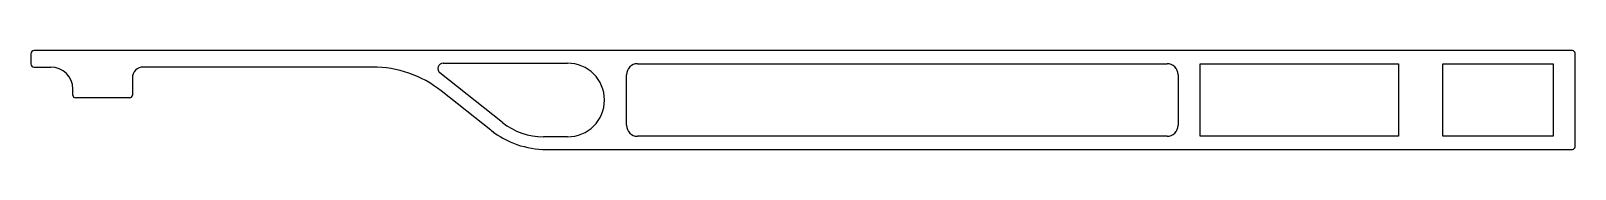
# Model space of a CAD drawing. Extents: x 1742 to 1882, y 1316 to 1325.
import ezdxf

# ---------------------------------------------------------------- set-up
doc = ezdxf.new("R2010")
doc.units = 0
doc.layers.get('0').update_dxf_attribs({"linetype": 'CONTINUOUS'})

msp = doc.modelspace()

# ---------------------------------------------------------------- linework, layer by layer
for p, q in [((1881.81, 1324.59), (1742.36, 1324.59)), ((1742.06, 1324.29), (1742.06, 1323.39)), ((1742.36, 1323.09), (1743.86, 1323.09)), ((1773.04, 1323.09), (1752.26, 1323.09)), ((1779.45, 1323.44), (1790.71, 1323.44)), ((1797.06, 1323.39), (1845.06, 1323.39)), ((1848.06, 1316.79), (1848.06, 1323.39)), ((1848.06, 1323.39), (1866.06, 1323.39)), ((1866.06, 1323.39), (1866.06, 1316.79)), ((1870.06, 1316.79), (1870.06, 1323.39)), ((1870.06, 1323.39), (1880.06, 1323.39)), ((1880.06, 1323.39), (1880.06, 1316.79)), ((1882.06, 1315.84), (1882.06, 1324.34)), ((1751.26, 1322.09), (1751.26, 1320.54)), ((1784.81, 1318.04), (1779.14, 1322.55)), ((1796.06, 1317.79), (1796.06, 1322.39)), ((1846.06, 1322.39), (1846.06, 1317.79)), ((1745.86, 1320.54), (1745.86, 1321.09)), ((1751.01, 1320.29), (1746.11, 1320.29)), ((1783.77, 1317.34), (1779.25, 1320.92)), ((1790.71, 1316.74), (1788.54, 1316.74)), ((1845.06, 1316.79), (1797.06, 1316.79)), ((1866.06, 1316.79), (1848.06, 1316.79)), ((1880.06, 1316.79), (1870.06, 1316.79)), ((1788.78, 1315.59), (1881.81, 1315.59))]:
    msp.add_line(p, q)
for centre, radius, start, end in [((1742.36, 1324.29), 0.3, 90, 180), ((1881.81, 1324.34), 0.25, 0, 90), ((1742.36, 1323.39), 0.3, 180, 270), ((1743.86, 1321.09), 2, 0, 90), ((1752.26, 1322.09), 1, 90, 180), ((1773.04, 1313.09), 10, 51.5525, 90), ((1779.45, 1322.94), 0.5, 90, 231.5526), ((1790.71, 1320.09), 3.35, 270, 90), ((1797.06, 1322.39), 1, 90, 180), ((1845.06, 1322.39), 1, 0, 90), ((1746.11, 1320.54), 0.25, 180, 270), ((1751.01, 1320.54), 0.25, 270, 0), ((1788.54, 1322.74), 6, 231.5526, 270), ((1797.06, 1317.79), 1, 180, 270), ((1845.06, 1317.79), 1, 270, 0), ((1788.78, 1323.64), 8.05, 231.5525, 270), ((1881.81, 1315.84), 0.25, 270, 0)]:
    msp.add_arc(centre, radius, start, end)

doc.saveas('drawing.dxf')
